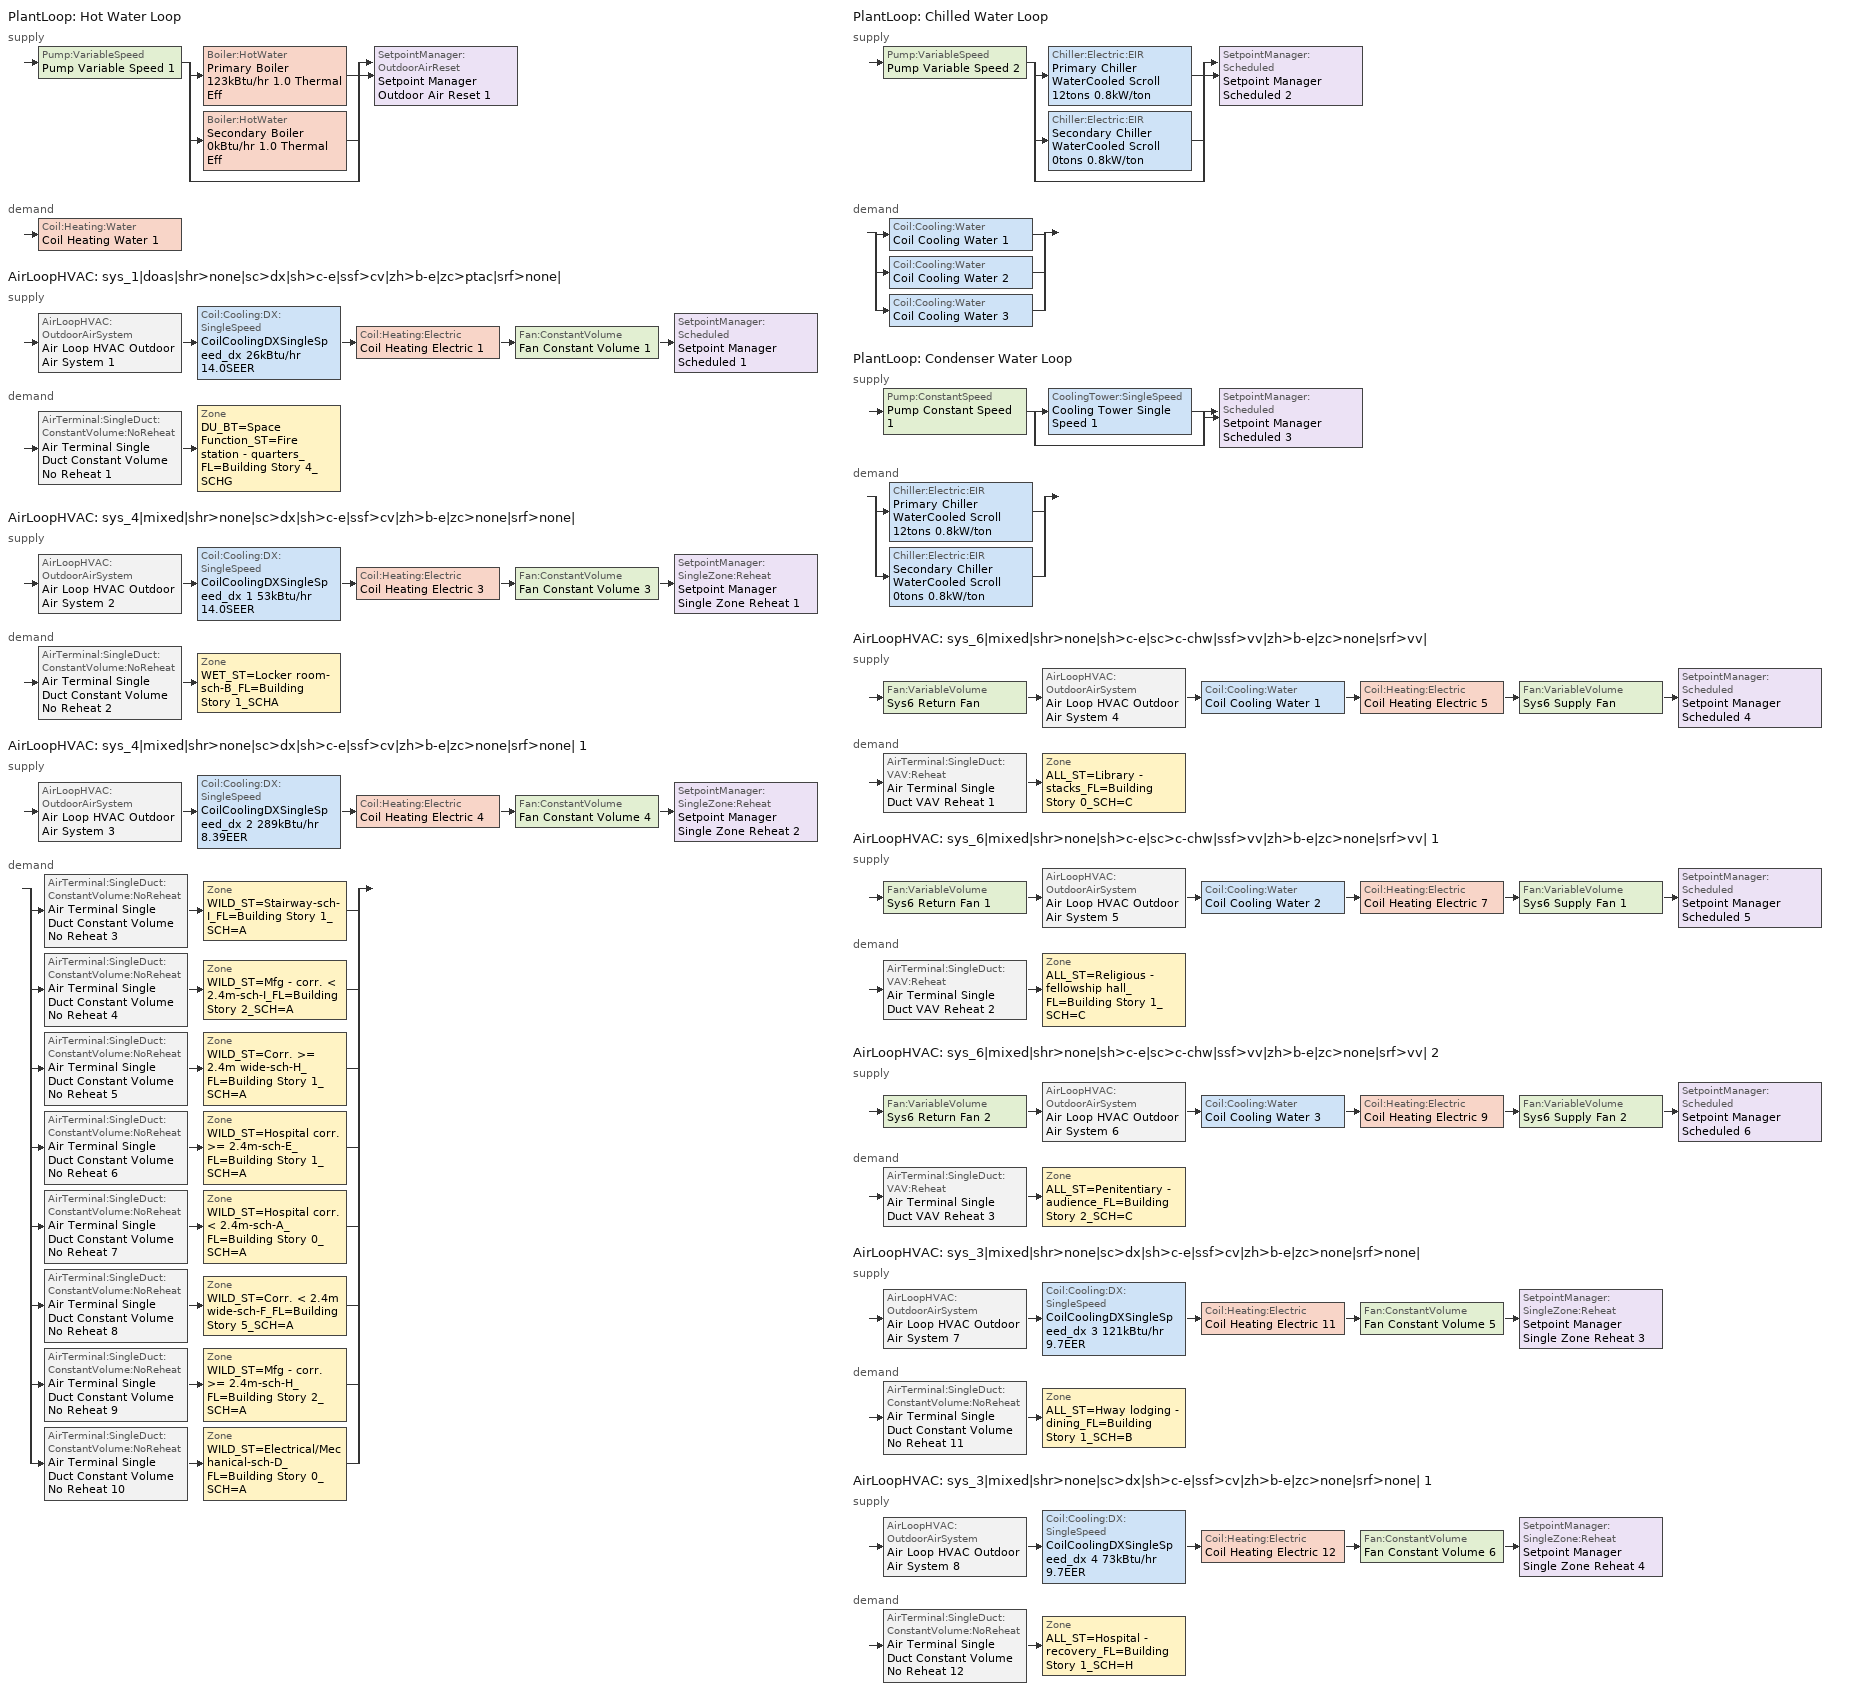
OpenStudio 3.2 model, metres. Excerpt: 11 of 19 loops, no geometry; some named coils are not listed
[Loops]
PlantLoop 'Hot Water Loop'
 supply: Pump:VariableSpeed 'Pump Variable Speed 1' > split
  | Boiler:HotWater 'Primary Boiler 123kBtu/hr 1.0 Thermal Eff'
  | Boiler:HotWater 'Secondary Boiler 0kBtu/hr 1.0 Thermal Eff'
  | bypass
  join > SetpointManager:OutdoorAirReset 'Setpoint Manager Outdoor Air Reset 1'
 demand: Coil:Heating:Water 'Coil Heating Water 1'
AirLoopHVAC 'sys_1|doas|shr>none|sc>dx|sh>c-e|ssf>cv|zh>b-e|zc>ptac|srf>none|'
 supply: AirLoopHVAC:OutdoorAirSystem 'Air Loop HVAC Outdoor Air System 1' > Coil:Cooling:DX:SingleSpeed 'CoilCoolingDXSingleSpeed_dx 26kBtu/hr 14.0SEER' > Coil:Heating:Electric 'Coil Heating Electric 1' > Fan:ConstantVolume 'Fan Constant Volume 1' > SetpointManager:Scheduled 'Setpoint Manager Scheduled 1'
 demand: AirTerminal:SingleDuct:ConstantVolume:NoReheat 'Air Terminal Single Duct Constant Volume No Reheat 1' > Zone 'DU_BT=Space Function_ST=Fire station - quarters_FL=Building Story 4_SCHG'
AirLoopHVAC 'sys_4|mixed|shr>none|sc>dx|sh>c-e|ssf>cv|zh>b-e|zc>none|srf>none|'
 supply: AirLoopHVAC:OutdoorAirSystem 'Air Loop HVAC Outdoor Air System 2' > Coil:Cooling:DX:SingleSpeed 'CoilCoolingDXSingleSpeed_dx 1 53kBtu/hr 14.0SEER' > Coil:Heating:Electric 'Coil Heating Electric 3' > Fan:ConstantVolume 'Fan Constant Volume 3' > SetpointManager:SingleZone:Reheat 'Setpoint Manager Single Zone Reheat 1'
 demand: AirTerminal:SingleDuct:ConstantVolume:NoReheat 'Air Terminal Single Duct Constant Volume No Reheat 2' > Zone 'WET_ST=Locker room-sch-B_FL=Building Story 1_SCHA'
AirLoopHVAC 'sys_4|mixed|shr>none|sc>dx|sh>c-e|ssf>cv|zh>b-e|zc>none|srf>none| 1'
 supply: AirLoopHVAC:OutdoorAirSystem 'Air Loop HVAC Outdoor Air System 3' > Coil:Cooling:DX:SingleSpeed 'CoilCoolingDXSingleSpeed_dx 2 289kBtu/hr 8.39EER' > Coil:Heating:Electric 'Coil Heating Electric 4' > Fan:ConstantVolume 'Fan Constant Volume 4' > SetpointManager:SingleZone:Reheat 'Setpoint Manager Single Zone Reheat 2'
 demand: split
  | AirTerminal:SingleDuct:ConstantVolume:NoReheat 'Air Terminal Single Duct Constant Volume No Reheat 3' > Zone 'WILD_ST=Stairway-sch-I_FL=Building Story 1_SCH=A'
  | AirTerminal:SingleDuct:ConstantVolume:NoReheat 'Air Terminal Single Duct Constant Volume No Reheat 4' > Zone 'WILD_ST=Mfg - corr. < 2.4m-sch-I_FL=Building Story 2_SCH=A'
  | AirTerminal:SingleDuct:ConstantVolume:NoReheat 'Air Terminal Single Duct Constant Volume No Reheat 5' > Zone 'WILD_ST=Corr. >= 2.4m wide-sch-H_FL=Building Story 1_SCH=A'
  | AirTerminal:SingleDuct:ConstantVolume:NoReheat 'Air Terminal Single Duct Constant Volume No Reheat 6' > Zone 'WILD_ST=Hospital corr. >= 2.4m-sch-E_FL=Building Story 1_SCH=A'
  | AirTerminal:SingleDuct:ConstantVolume:NoReheat 'Air Terminal Single Duct Constant Volume No Reheat 7' > Zone 'WILD_ST=Hospital corr. < 2.4m-sch-A_FL=Building Story 0_SCH=A'
  | AirTerminal:SingleDuct:ConstantVolume:NoReheat 'Air Terminal Single Duct Constant Volume No Reheat 8' > Zone 'WILD_ST=Corr. < 2.4m wide-sch-F_FL=Building Story 5_SCH=A'
  | AirTerminal:SingleDuct:ConstantVolume:NoReheat 'Air Terminal Single Duct Constant Volume No Reheat 9' > Zone 'WILD_ST=Mfg - corr. >= 2.4m-sch-H_FL=Building Story 2_SCH=A'
  | AirTerminal:SingleDuct:ConstantVolume:NoReheat 'Air Terminal Single Duct Constant Volume No Reheat 10' > Zone 'WILD_ST=Electrical/Mechanical-sch-D_FL=Building Story 0_SCH=A'
PlantLoop 'Chilled Water Loop'
 supply: Pump:VariableSpeed 'Pump Variable Speed 2' > split
  | Chiller:Electric:EIR 'Primary Chiller WaterCooled Scroll 12tons 0.8kW/ton'
  | Chiller:Electric:EIR 'Secondary Chiller WaterCooled Scroll 0tons 0.8kW/ton'
  | bypass
  join > SetpointManager:Scheduled 'Setpoint Manager Scheduled 2'
 demand: split
  | Coil:Cooling:Water 'Coil Cooling Water 1'
  | Coil:Cooling:Water 'Coil Cooling Water 2'
  | Coil:Cooling:Water 'Coil Cooling Water 3'
PlantLoop 'Condenser Water Loop'
 supply: Pump:ConstantSpeed 'Pump Constant Speed 1' > split
  | CoolingTower:SingleSpeed 'Cooling Tower Single Speed 1'
  | bypass
  join > SetpointManager:Scheduled 'Setpoint Manager Scheduled 3'
 demand: split
  | Chiller:Electric:EIR 'Primary Chiller WaterCooled Scroll 12tons 0.8kW/ton'
  | Chiller:Electric:EIR 'Secondary Chiller WaterCooled Scroll 0tons 0.8kW/ton'
AirLoopHVAC 'sys_6|mixed|shr>none|sh>c-e|sc>c-chw|ssf>vv|zh>b-e|zc>none|srf>vv|'
 supply: Fan:VariableVolume 'Sys6 Return Fan' > AirLoopHVAC:OutdoorAirSystem 'Air Loop HVAC Outdoor Air System 4' > Coil:Cooling:Water 'Coil Cooling Water 1' > Coil:Heating:Electric 'Coil Heating Electric 5' > Fan:VariableVolume 'Sys6 Supply Fan' > SetpointManager:Scheduled 'Setpoint Manager Scheduled 4'
 demand: AirTerminal:SingleDuct:VAV:Reheat 'Air Terminal Single Duct VAV Reheat 1' > Zone 'ALL_ST=Library - stacks_FL=Building Story 0_SCH=C'
AirLoopHVAC 'sys_6|mixed|shr>none|sh>c-e|sc>c-chw|ssf>vv|zh>b-e|zc>none|srf>vv| 1'
 supply: Fan:VariableVolume 'Sys6 Return Fan 1' > AirLoopHVAC:OutdoorAirSystem 'Air Loop HVAC Outdoor Air System 5' > Coil:Cooling:Water 'Coil Cooling Water 2' > Coil:Heating:Electric 'Coil Heating Electric 7' > Fan:VariableVolume 'Sys6 Supply Fan 1' > SetpointManager:Scheduled 'Setpoint Manager Scheduled 5'
 demand: AirTerminal:SingleDuct:VAV:Reheat 'Air Terminal Single Duct VAV Reheat 2' > Zone 'ALL_ST=Religious - fellowship hall_FL=Building Story 1_SCH=C'
AirLoopHVAC 'sys_6|mixed|shr>none|sh>c-e|sc>c-chw|ssf>vv|zh>b-e|zc>none|srf>vv| 2'
 supply: Fan:VariableVolume 'Sys6 Return Fan 2' > AirLoopHVAC:OutdoorAirSystem 'Air Loop HVAC Outdoor Air System 6' > Coil:Cooling:Water 'Coil Cooling Water 3' > Coil:Heating:Electric 'Coil Heating Electric 9' > Fan:VariableVolume 'Sys6 Supply Fan 2' > SetpointManager:Scheduled 'Setpoint Manager Scheduled 6'
 demand: AirTerminal:SingleDuct:VAV:Reheat 'Air Terminal Single Duct VAV Reheat 3' > Zone 'ALL_ST=Penitentiary - audience_FL=Building Story 2_SCH=C'
AirLoopHVAC 'sys_3|mixed|shr>none|sc>dx|sh>c-e|ssf>cv|zh>b-e|zc>none|srf>none|'
 supply: AirLoopHVAC:OutdoorAirSystem 'Air Loop HVAC Outdoor Air System 7' > Coil:Cooling:DX:SingleSpeed 'CoilCoolingDXSingleSpeed_dx 3 121kBtu/hr 9.7EER' > Coil:Heating:Electric 'Coil Heating Electric 11' > Fan:ConstantVolume 'Fan Constant Volume 5' > SetpointManager:SingleZone:Reheat 'Setpoint Manager Single Zone Reheat 3'
 demand: AirTerminal:SingleDuct:ConstantVolume:NoReheat 'Air Terminal Single Duct Constant Volume No Reheat 11' > Zone 'ALL_ST=Hway lodging - dining_FL=Building Story 1_SCH=B'
AirLoopHVAC 'sys_3|mixed|shr>none|sc>dx|sh>c-e|ssf>cv|zh>b-e|zc>none|srf>none| 1'
 supply: AirLoopHVAC:OutdoorAirSystem 'Air Loop HVAC Outdoor Air System 8' > Coil:Cooling:DX:SingleSpeed 'CoilCoolingDXSingleSpeed_dx 4 73kBtu/hr 9.7EER' > Coil:Heating:Electric 'Coil Heating Electric 12' > Fan:ConstantVolume 'Fan Constant Volume 6' > SetpointManager:SingleZone:Reheat 'Setpoint Manager Single Zone Reheat 4'
 demand: AirTerminal:SingleDuct:ConstantVolume:NoReheat 'Air Terminal Single Duct Constant Volume No Reheat 12' > Zone 'ALL_ST=Hospital - recovery_FL=Building Story 1_SCH=H'
[Sizing:Zone] Zone Cooling Design Supply Air Temperature Input Method=TemperatureDifference; Zone Cooling Design Supply Air Temperature {C}=14; Zone Cooling Design Supply Air Temperature Difference {deltaC}=11; Zone Heating Design Supply Air Temperature Input Method=TemperatureDifference; Zone Heating Design Supply Air Temperature {C}=40; Zone Heating Design Supply Air Temperature Difference {deltaC}=21; Zone Cooling Design Supply Air Humidity Ratio {kg-H2O/kg-air}=0.0085; Zone Heating Design Supply Air Humidity Ratio {kg-H2O/kg-air}=0.008; Zone Heating Sizing Factor=1.3; Zone Cooling Sizing Factor=1.1; Cooling Design Air Flow Method=DesignDay; Heating Design Air Flow Method=DesignDay; Account for Dedicated Outdoor Air System=No; Dedicated Outdoor Air System Control Strategy=NeutralSupplyAir; Dedicated Outdoor Air Low Setpoint Temperature for Design {C}=autosize; Dedicated Outdoor Air High Setpoint Temperature for Design {C}=autosize
DU_BT=Space Function_ST=Fire station - quarters_FL=Building Story 4_SCHG; WET_ST=Locker room-sch-B_FL=Building Story 1_SCHA; ALL_ST=Library - stacks_FL=Building Story 0_SCH=C; ALL_ST=Hway lodging - dining_FL=Building Story 1_SCH=B; ALL_ST=Hospital - recovery_FL=Building Story 1_SCH=H; ALL_ST=Religious - fellowship hall_FL=Building Story 1_SCH=C; ALL_ST=Penitentiary - audience_FL=Building Story 2_SCH=C; WILD_ST=Stairway-sch-I_FL=Building Story 1_SCH=A; WILD_ST=Mfg - corr. < 2.4m-sch-I_FL=Building Story 2_SCH=A; WILD_ST=Corr. >= 2.4m wide-sch-H_FL=Building Story 1_SCH=A; WILD_ST=Hospital corr. >= 2.4m-sch-E_FL=Building Story 1_SCH=A; WILD_ST=Hospital corr. < 2.4m-sch-A_FL=Building Story 0_SCH=A; WILD_ST=Corr. < 2.4m wide-sch-F_FL=Building Story 5_SCH=A; WILD_ST=Mfg - corr. >= 2.4m-sch-H_FL=Building Story 2_SCH=A; WILD_ST=Electrical/Mechanical-sch-D_FL=Building Story 0_SCH=A
[Zone equipment]
DU_BT=Space Function_ST=Fire station - quarters_FL=Building Story 4_SCHG: DU_BT=Space Function_ST=Fire station - quarters_FL=Building Story 4_SCHG PTAC, Zone HVAC Baseboard Convective Electric 1, Air Terminal Single Duct Constant Volume No Reheat 1
WET_ST=Locker room-sch-B_FL=Building Story 1_SCHA: Zone HVAC Baseboard Convective Electric 2, Air Terminal Single Duct Constant Volume No Reheat 2
ALL_ST=Library - stacks_FL=Building Story 0_SCH=C: Zone HVAC Baseboard Convective Electric 11, Air Terminal Single Duct VAV Reheat 1
ALL_ST=Hway lodging - dining_FL=Building Story 1_SCH=B: Zone HVAC Baseboard Convective Electric 14, Air Terminal Single Duct Constant Volume No Reheat 11
ALL_ST=Hospital - recovery_FL=Building Story 1_SCH=H: Zone HVAC Baseboard Convective Electric 15, Air Terminal Single Duct Constant Volume No Reheat 12
ALL_ST=Religious - fellowship hall_FL=Building Story 1_SCH=C: Zone HVAC Baseboard Convective Electric 12, Air Terminal Single Duct VAV Reheat 2
ALL_ST=Penitentiary - audience_FL=Building Story 2_SCH=C: Zone HVAC Baseboard Convective Electric 13, Air Terminal Single Duct VAV Reheat 3
WILD_ST=Stairway-sch-I_FL=Building Story 1_SCH=A: Zone HVAC Baseboard Convective Electric 3, Air Terminal Single Duct Constant Volume No Reheat 3
WILD_ST=Mfg - corr. < 2.4m-sch-I_FL=Building Story 2_SCH=A: Zone HVAC Baseboard Convective Electric 4, Air Terminal Single Duct Constant Volume No Reheat 4
WILD_ST=Corr. >= 2.4m wide-sch-H_FL=Building Story 1_SCH=A: Zone HVAC Baseboard Convective Electric 5, Air Terminal Single Duct Constant Volume No Reheat 5
WILD_ST=Hospital corr. >= 2.4m-sch-E_FL=Building Story 1_SCH=A: Zone HVAC Baseboard Convective Electric 6, Air Terminal Single Duct Constant Volume No Reheat 6
WILD_ST=Hospital corr. < 2.4m-sch-A_FL=Building Story 0_SCH=A: Zone HVAC Baseboard Convective Electric 7, Air Terminal Single Duct Constant Volume No Reheat 7
WILD_ST=Corr. < 2.4m wide-sch-F_FL=Building Story 5_SCH=A: Zone HVAC Baseboard Convective Electric 8, Air Terminal Single Duct Constant Volume No Reheat 8
WILD_ST=Mfg - corr. >= 2.4m-sch-H_FL=Building Story 2_SCH=A: Zone HVAC Baseboard Convective Electric 9, Air Terminal Single Duct Constant Volume No Reheat 9
WILD_ST=Electrical/Mechanical-sch-D_FL=Building Story 0_SCH=A: Zone HVAC Baseboard Convective Electric 10, Air Terminal Single Duct Constant Volume No Reheat 10
[PlantLoop] Glycol Concentration=0; Plant Loop Volume {m3}=Autocalculate; Load Distribution Scheme=Optimal
Name | Fluid Type
Hot Water Loop | Water
Chilled Water Loop; Condenser Water Loop
[Sizing:Plant] Sizing Option=NonCoincident; Zone Timesteps in Averaging Window=1; Coincident Sizing Factor Mode=None
Name | Loop Type | Design Loop Exit Temperature {C} | Loop Design Temperature Difference {deltaC}
Hot Water Loop | Heating | 82 | 16
Chilled Water Loop | Cooling | 7 | 6
Condenser Water Loop | Condenser | 29 | 6
[Pump:VariableSpeed] Motor Efficiency=0.855; Pump Control Type=Intermittent; Skin Loss Radiative Fraction=0.5; Design Power Sizing Method=PowerPerFlowPerPressure; Design Electric Power per Unit Flow Rate {W/(m3/s)}=348701.1; Design Shaft Power per Unit Flow Rate per Unit Head {W-s/m3-Pa}=1.28205; Design Minimum Flow Rate Fraction=0
Pump Variable Speed 1; Pump Variable Speed 2
[Boiler:HotWater] Fuel Type=Electricity; Nominal Thermal Efficiency=1; Normalized Boiler Efficiency Curve=BOILER-EFFFPLR-NECB2011; Water Outlet Upper Temperature Limit {C}=99; Boiler Flow Mode=ConstantFlow; Parasitic Electric Load {W}=0; Sizing Factor=1
Name | Nominal Capacity {W}
Primary Boiler 123kBtu/hr 1.0 Thermal Eff | 35942.9
Secondary Boiler 0kBtu/hr 1.0 Thermal Eff | 0.001
[SetpointManager:OutdoorAirReset]
Setpoint Manager Outdoor Air Reset 1: Control Variable=Temperature; Setpoint at Outdoor Low Temperature {C}=82; Outdoor Low Temperature {C}=-16; Setpoint at Outdoor High Temperature {C}=60; Outdoor High Temperature {C}=0
[AirLoopHVAC] Design Supply Air Flow Rate {m3/s}=autosize; Design Return Air Flow Fraction of Supply Air Flow=1
Name | Availability Schedule
sys_1|doas|shr>none|sc>dx|sh>c-e|ssf>cv|zh>b-e|zc>ptac|srf>none| | sys_1|doas|shr>none|sc>dx|sh>c-e|ssf>cv|zh>b-e|zc>ptac|srf>none| Occ Sch
sys_4|mixed|shr>none|sc>dx|sh>c-e|ssf>cv|zh>b-e|zc>none|srf>none| | sys_4|mixed|shr>none|sc>dx|sh>c-e|ssf>cv|zh>b-e|zc>none|srf>none| Occ Sch
sys_4|mixed|shr>none|sc>dx|sh>c-e|ssf>cv|zh>b-e|zc>none|srf>none| 1 | sys_4|mixed|shr>none|sc>dx|sh>c-e|ssf>cv|zh>b-e|zc>none|srf>none| 1 Occ Sch
sys_6|mixed|shr>none|sh>c-e|sc>c-chw|ssf>vv|zh>b-e|zc>none|srf>vv| | sys_6|mixed|shr>none|sh>c-e|sc>c-chw|ssf>vv|zh>b-e|zc>none|srf>vv| Occ Sch
sys_6|mixed|shr>none|sh>c-e|sc>c-chw|ssf>vv|zh>b-e|zc>none|srf>vv| 1 | sys_6|mixed|shr>none|sh>c-e|sc>c-chw|ssf>vv|zh>b-e|zc>none|srf>vv| 1 Occ Sch
sys_6|mixed|shr>none|sh>c-e|sc>c-chw|ssf>vv|zh>b-e|zc>none|srf>vv| 2 | sys_6|mixed|shr>none|sh>c-e|sc>c-chw|ssf>vv|zh>b-e|zc>none|srf>vv| 2 Occ Sch
sys_3|mixed|shr>none|sc>dx|sh>c-e|ssf>cv|zh>b-e|zc>none|srf>none| | sys_3|mixed|shr>none|sc>dx|sh>c-e|ssf>cv|zh>b-e|zc>none|srf>none| Occ Sch
sys_3|mixed|shr>none|sc>dx|sh>c-e|ssf>cv|zh>b-e|zc>none|srf>none| 1 | sys_3|mixed|shr>none|sc>dx|sh>c-e|ssf>cv|zh>b-e|zc>none|srf>none| 1 Occ Sch
[Sizing:System] Design Outdoor Air Flow Rate {m3/s}=Autosize; Preheat Design Temperature {C}=7; Preheat Design Humidity Ratio {kg-H2O/kg-Air}=0.008; Precool Design Humidity Ratio {kg-H2O/kg-Air}=0.008; Central Cooling Design Supply Air Temperature {C}=13; Sizing Option=NonCoincident; Central Cooling Design Supply Air Humidity Ratio {kg-H2O/kg-Air}=0.0085; Central Heating Design Supply Air Humidity Ratio {kg-H2O/kg-Air}=0.008; Cooling Design Air Flow Method=DesignDay; Cooling Design Air Flow Rate {m3/s}=0; Heating Design Air Flow Method=DesignDay; Heating Design Air Flow Rate {m3/s}=0; System Outdoor Air Method=ZoneSum; Zone Maximum Outdoor Air Fraction=1; Cooling Supply Air Flow Rate Per Floor Area {m3/s-m2}=0.00996765; Cooling Fraction of Autosized Cooling Supply Air Flow Rate=1; Cooling Supply Air Flow Rate Per Unit Cooling Capacity {m3/s-W}=3.94755e-05; Heating Supply Air Flow Rate Per Floor Area {m3/s-m2}=0.00996765; Heating Fraction of Autosized Heating Supply Air Flow Rate=1; Heating Fraction of Autosized Cooling Supply Air Flow Rate=1; Heating Supply Air Flow Rate Per Unit Heating Capacity {m3/s-W}=3.15882e-05; Cooling Design Capacity Method=CoolingDesignCapacity; Cooling Design Capacity {W}=autosize; Cooling Design Capacity Per Floor Area {W/m2}=234.7; Fraction of Autosized Cooling Design Capacity=1; Heating Design Capacity Method=HeatingDesignCapacity; Heating Design Capacity {W}=autosize; Heating Design Capacity Per Floor Area {W/m2}=157; Fraction of Autosized Heating Design Capacity=1; Central Cooling Capacity Control Method=OnOff
Name | Type of Load to Size On | Central Heating Maximum System Air Flow Ratio | Precool Design Temperature {C} | Central Heating Design Supply Air Temperature {C} | 100% Outdoor Air in Cooling | 100% Outdoor Air in Heating
sys_1|doas|shr>none|sc>dx|sh>c-e|ssf>cv|zh>b-e|zc>ptac|srf>none| | VentilationRequirement | 1 | 13 | 43 | Yes | Yes
sys_4|mixed|shr>none|sc>dx|sh>c-e|ssf>cv|zh>b-e|zc>none|srf>none|; sys_4|mixed|shr>none|sc>dx|sh>c-e|ssf>cv|zh>b-e|zc>none|srf>none| 1; sys_3|mixed|shr>none|sc>dx|sh>c-e|ssf>cv|zh>b-e|zc>none|srf>none|; sys_3|mixed|shr>none|sc>dx|sh>c-e|ssf>cv|zh>b-e|zc>none|srf>none| 1 | Sensible | 1 | 13 | 43 | No | No
sys_6|mixed|shr>none|sh>c-e|sc>c-chw|ssf>vv|zh>b-e|zc>none|srf>vv|; sys_6|mixed|shr>none|sh>c-e|sc>c-chw|ssf>vv|zh>b-e|zc>none|srf>vv| 1; sys_6|mixed|shr>none|sh>c-e|sc>c-chw|ssf>vv|zh>b-e|zc>none|srf>vv| 2 | Sensible | 0.3 | 12.8 | 13.1 | No | No
[Fan:ConstantVolume] Availability Schedule=Always On Discrete; Fan Total Efficiency=0.39975; Pressure Rise {Pa}=640; Maximum Flow Rate {m3/s}=AutoSize; Motor Efficiency=0.615
Fan Constant Volume 1; Fan Constant Volume 2; Fan Constant Volume 3; Fan Constant Volume 4; Fan Constant Volume 5; Fan Constant Volume 6; Fan Constant Volume 12
[Coil:Heating:Electric]
Name | Availability Schedule
Coil Heating Electric 1; Coil Heating Electric 3; Coil Heating Electric 4; Coil Heating Electric 5; Coil Heating Electric 6; Coil Heating Electric 7; Coil Heating Electric 8; Coil Heating Electric 9; Coil Heating Electric 10; Coil Heating Electric 11; Coil Heating Electric 12 | Always On Discrete
Coil Heating Electric 2 | ON_OFF_ALWAYS_OFF
[Coil:Cooling:DX:SingleSpeed] Availability Schedule=Always On Discrete; Rated Total Cooling Capacity {W}=autosize; Rated Sensible Heat Ratio=autosize; Rated Air Flow Rate {m3/s}=autosize; Rated Evaporator Fan Power Per Volume Flow Rate {W/(m3/s)}=773.3; Total Cooling Capacity Function of Temperature Curve=DXCOOL-NECB2011-REF-CAPFT; Total Cooling Capacity Function of Flow Fraction Curve=DXCOOL-NECB2011-REF-CAPFFLOW; Energy Input Ratio Function of Temperature Curve=DXCOOL-NECB2011-REF-COOLEIRFT; Energy Input Ratio Function of Flow Fraction Curve=DXCOOL-NECB2011-REF-COOLEIRFFLOW; Part Load Fraction Correlation Curve=DXCOOL-NECB2011-REF-COOLPLFFPLR; Minimum Outdoor Dry-Bulb Temperature for Compressor Operation {C}=-25; Condenser Type=AirCooled; Evaporative Condenser Effectiveness=0; Evaporative Condenser Air Flow Rate {m3/s}=Autosize; Evaporative Condenser Pump Rated Power Consumption {W}=Autosize; Crankcase Heater Capacity {W}=0; Maximum Outdoor Dry-Bulb Temperature for Crankcase Heater Operation {C}=0; Basin Heater Capacity {W/K}=0; Basin Heater Setpoint Temperature {C}=10
Name | Rated COP {W/W}
CoilCoolingDXSingleSpeed_dx 26kBtu/hr 14.0SEER; CoilCoolingDXSingleSpeed_dx 1 53kBtu/hr 14.0SEER | 4.11713
Coil Cooling DX Single Speed 1 55kBtu/hr 9.3EER | 3.23448
CoilCoolingDXSingleSpeed_dx 2 289kBtu/hr 8.39EER | 2.92983
CoilCoolingDXSingleSpeed_dx 3 121kBtu/hr 9.7EER; CoilCoolingDXSingleSpeed_dx 4 73kBtu/hr 9.7EER | 3.36599
[Controller:OutdoorAir] Minimum Outdoor Air Flow Rate {m3/s}=autosize; Maximum Outdoor Air Flow Rate {m3/s}=Autosize; Economizer Control Action Type=ModulateFlow; Lockout Type=NoLockout; Minimum Limit Type=FixedMinimum; High Humidity Control=No; Heat Recovery Bypass Control Type=BypassWhenWithinEconomizerLimits
Name | Economizer Control Type | Economizer Maximum Limit Dry-Bulb Temperature {C} | Economizer Maximum Limit Enthalpy {J/kg} | Economizer Minimum Limit Dry-Bulb Temperature {C} | Minimum Outdoor Air Schedule | Controller Mechanical Ventilation
Controller Outdoor Air 1 | NoEconomizer | 28 | 64000 | -100 | sys_1|doas|shr>none|sc>dx|sh>c-e|ssf>cv|zh>b-e|zc>ptac|srf>none| Occ Sch | Controller Mechanical Ventilation 1
Controller Outdoor Air 2 | NoEconomizer | 28 | 64000 | -100 | sys_4|mixed|shr>none|sc>dx|sh>c-e|ssf>cv|zh>b-e|zc>none|srf>none| Occ Sch | Controller Mechanical Ventilation 2
Controller Outdoor Air 3 | DifferentialEnthalpy |  |  |  | sys_4|mixed|shr>none|sc>dx|sh>c-e|ssf>cv|zh>b-e|zc>none|srf>none| 1 Occ Sch | Controller Mechanical Ventilation 3
Controller Outdoor Air 4 | NoEconomizer | 28 | 64000 | -100 | sys_6|mixed|shr>none|sh>c-e|sc>c-chw|ssf>vv|zh>b-e|zc>none|srf>vv| Occ Sch | Controller Mechanical Ventilation 4
Controller Outdoor Air 5 | NoEconomizer | 28 | 64000 | -100 | sys_6|mixed|shr>none|sh>c-e|sc>c-chw|ssf>vv|zh>b-e|zc>none|srf>vv| 1 Occ Sch | Controller Mechanical Ventilation 5
Controller Outdoor Air 6 | DifferentialEnthalpy |  |  |  | sys_6|mixed|shr>none|sh>c-e|sc>c-chw|ssf>vv|zh>b-e|zc>none|srf>vv| 2 Occ Sch | Controller Mechanical Ventilation 6
Controller Outdoor Air 7 | DifferentialEnthalpy |  |  |  | sys_3|mixed|shr>none|sc>dx|sh>c-e|ssf>cv|zh>b-e|zc>none|srf>none| Occ Sch | Controller Mechanical Ventilation 7
Controller Outdoor Air 8 | DifferentialEnthalpy |  |  |  | sys_3|mixed|shr>none|sc>dx|sh>c-e|ssf>cv|zh>b-e|zc>none|srf>none| 1 Occ Sch | Controller Mechanical Ventilation 8
[Controller:MechanicalVentilation] Availability Schedule=Always On Discrete; System Outdoor Air Method=ZoneSum
Controller Mechanical Ventilation 1; Controller Mechanical Ventilation 2; Controller Mechanical Ventilation 3; Controller Mechanical Ventilation 4; Controller Mechanical Ventilation 5; Controller Mechanical Ventilation 6; Controller Mechanical Ventilation 7; Controller Mechanical Ventilation 8
[AirLoopHVAC:OutdoorAirSystem]
Name | Controller
Air Loop HVAC Outdoor Air System 1 | Controller Outdoor Air 1
Air Loop HVAC Outdoor Air System 2 | Controller Outdoor Air 2
Air Loop HVAC Outdoor Air System 3 | Controller Outdoor Air 3
Air Loop HVAC Outdoor Air System 4 | Controller Outdoor Air 4
Air Loop HVAC Outdoor Air System 5 | Controller Outdoor Air 5
Air Loop HVAC Outdoor Air System 6 | Controller Outdoor Air 6
Air Loop HVAC Outdoor Air System 7 | Controller Outdoor Air 7
Air Loop HVAC Outdoor Air System 8 | Controller Outdoor Air 8
[SetpointManager:Scheduled] Control Variable=Temperature
Name | Schedule
Setpoint Manager Scheduled 1 | Makeup-Air Unit Supply Air Temp
Setpoint Manager Scheduled 2 | CHW Temp
Setpoint Manager Scheduled 3 | CW Temp
Setpoint Manager Scheduled 4 | Supply Air Temp
Setpoint Manager Scheduled 5 | Supply Air Temp 1
Setpoint Manager Scheduled 6 | Supply Air Temp 2
[ZoneHVAC:PackagedTerminalAirConditioner]
DU_BT=Space Function_ST=Fire station - quarters_FL=Building Story 4_SCHG PTAC: Availability Schedule=Always On Discrete; Supply Air Flow Rate During Cooling Operation {m3/s}=Autosize; Supply Air Flow Rate During Heating Operation {m3/s}=Autosize; Supply Air Flow Rate When No Cooling or Heating is Needed {m3/s}=Autosize; Outdoor Air Flow Rate During Cooling Operation {m3/s}=1e-05; Outdoor Air Flow Rate During Heating Operation {m3/s}=1e-05; Outdoor Air Flow Rate When No Cooling or Heating is Needed {m3/s}=1e-05; Supply Air Fan=Fan Constant Volume 2; Heating Coil=Coil Heating Electric 2; Cooling Coil=Coil Cooling DX Single Speed 1 55kBtu/hr 9.3EER; Fan Placement=DrawThrough
[ZoneHVAC:Baseboard:Convective:Electric] Availability Schedule=Always On Discrete; Nominal Capacity {W}=autosize; Efficiency=1
Zone HVAC Baseboard Convective Electric 1; Zone HVAC Baseboard Convective Electric 2; Zone HVAC Baseboard Convective Electric 3; Zone HVAC Baseboard Convective Electric 4; Zone HVAC Baseboard Convective Electric 5; Zone HVAC Baseboard Convective Electric 6; Zone HVAC Baseboard Convective Electric 7; Zone HVAC Baseboard Convective Electric 8; Zone HVAC Baseboard Convective Electric 9; Zone HVAC Baseboard Convective Electric 10; Zone HVAC Baseboard Convective Electric 11; Zone HVAC Baseboard Convective Electric 12; Zone HVAC Baseboard Convective Electric 13; Zone HVAC Baseboard Convective Electric 14; Zone HVAC Baseboard Convective Electric 15
[AirTerminal:SingleDuct:ConstantVolume:NoReheat] Availability Schedule=Always On Discrete; Maximum Air Flow Rate {m3/s}=AutoSize
Air Terminal Single Duct Constant Volume No Reheat 1; Air Terminal Single Duct Constant Volume No Reheat 2; Air Terminal Single Duct Constant Volume No Reheat 3; Air Terminal Single Duct Constant Volume No Reheat 4; Air Terminal Single Duct Constant Volume No Reheat 5; Air Terminal Single Duct Constant Volume No Reheat 6; Air Terminal Single Duct Constant Volume No Reheat 7; Air Terminal Single Duct Constant Volume No Reheat 8; Air Terminal Single Duct Constant Volume No Reheat 9; Air Terminal Single Duct Constant Volume No Reheat 10; Air Terminal Single Duct Constant Volume No Reheat 11; Air Terminal Single Duct Constant Volume No Reheat 12
[SetpointManager:SingleZone:Reheat] Minimum Supply Air Temperature {C}=13; Maximum Supply Air Temperature {C}=43
Name | Control Zone
Setpoint Manager Single Zone Reheat 1 | WET_ST=Locker room-sch-B_FL=Building Story 1_SCHA
Setpoint Manager Single Zone Reheat 2 | WILD_ST=Stairway-sch-I_FL=Building Story 1_SCH=A
Setpoint Manager Single Zone Reheat 3 | ALL_ST=Hway lodging - dining_FL=Building Story 1_SCH=B
Setpoint Manager Single Zone Reheat 4 | ALL_ST=Hospital - recovery_FL=Building Story 1_SCH=H
[Chiller:Electric:EIR] Reference COP {W/W}=4.5032; Reference Chilled Water Flow Rate {m3/s}=Autosize; Cooling Capacity Function of Temperature Curve=WaterCooled_Scroll_CAPFT_NECB2011; Electric Input to Cooling Output Ratio Function of Temperature Curve=WaterCooled_Scroll_EIRFT_NECB2011; Electric Input to Cooling Output Ratio Function of Part Load Ratio Curve=WaterCooled_Scroll_EIRFPLR_NECB2011; Minimum Part Load Ratio=0.25; Minimum Unloading Ratio=0.25; Condenser Type=WaterCooled; Chiller Flow Mode=LeavingSetpointModulated; Design Heat Recovery Water Flow Rate {m3/s}=Autosize; Sizing Factor=1; Basin Heater Capacity {W/K}=0; Basin Heater Setpoint Temperature {C}=10; Condenser Heat Recovery Relative Capacity Fraction=1
Name | Reference Capacity {W}
Primary Chiller WaterCooled Scroll 12tons 0.8kW/ton | 41750.9
Secondary Chiller WaterCooled Scroll 0tons 0.8kW/ton | 0.001
[Pump:ConstantSpeed]
Pump Constant Speed 1: Rated Flow Rate {m3/s}=autosize; Rated Pump Head {Pa}=179352; Rated Power Consumption {W}=autosize; Motor Efficiency=0.865; Fraction of Motor Inefficiencies to Fluid Stream=0; Pump Control Type=Intermittent; Design Power Sizing Method=PowerPerFlowPerPressure; Design Electric Power per Unit Flow Rate {W/(m3/s)}=348701.1; Design Shaft Power per Unit Flow Rate per Unit Head {W-s/m3-Pa}=1.28205
[CoolingTower:SingleSpeed]
Cooling Tower Single Speed 1: Design Water Flow Rate {m3/s}=autosize; Design Air Flow Rate {m3/s}=autosize; Fan Power at Design Air Flow Rate {W}=autosize; U-Factor Times Area Value at Design Air Flow Rate {W/K}=autosize; Air Flow Rate in Free Convection Regime {m3/s}=autosize; U-Factor Times Area Value at Free Convection Air Flow Rate {W/K}=autosize; Performance Input Method=UFactorTimesAreaAndDesignWaterFlowRate; Free Convection Capacity {W}=0; Basin Heater Capacity {W/K}=0; Evaporation Loss Mode=LossFactor; Evaporation Loss Factor {percent/K}=0.2; Drift Loss Percent {percent}=0.008; Blowdown Calculation Mode=ConcentrationRatio; Blowdown Concentration Ratio=3; Capacity Control=FanCycling; Number of Cells=1; Cell Control=MinimalCell; Cell Minimum  Water Flow Rate Fraction=0.33; Cell Maximum Water Flow Rate Fraction=2.5; Sizing Factor=1; Free Convection Air Flow Rate Sizing Factor=0.1; Free Convection U-Factor Times Area Value Sizing Factor=0.1; Heat Rejection Capacity and Nominal Capacity Sizing Ratio=1.25; Free Convection Nominal Capacity Sizing Factor=0.1; Design Inlet Air Dry-Bulb Temperature {C}=35; Design Inlet Air Wet-Bulb Temperature {C}=24; Design Approach Temperature {deltaC}=5; Design Range Temperature {deltaC}=6
[Fan:VariableVolume] Availability Schedule=Always On Discrete; Maximum Flow Rate {m3/s}=Autosize; Fan Power Minimum Flow Rate Input Method=Fraction; Fan Power Minimum Flow Fraction=0.68; Fan Power Minimum Air Flow Rate {m3/s}=0; Motor In Airstream Fraction=1; Fan Power Coefficient 1=-2.4176; Fan Power Coefficient 2=9.5874; Fan Power Coefficient 3=-11.559; Fan Power Coefficient 4=5.4009; Fan Power Coefficient 5=0
Name | Fan Total Efficiency | Pressure Rise {Pa} | Motor Efficiency
Sys6 Supply Fan; Sys6 Supply Fan 1; Sys6 Supply Fan 2 | 0.549965 | 1000 | 0.8461
Sys6 Return Fan; Sys6 Return Fan 1; Sys6 Return Fan 2 | 0.299975 | 250 | 0.4615
[Coil:Cooling:Water] Availability Schedule=Always On Discrete
Coil Cooling Water 1; Coil Cooling Water 2; Coil Cooling Water 3
[Controller:WaterCoil] Minimum Actuated Flow {m3/s}=0
Name | Water Coil | Action | Controller Convergence Tolerance {deltaC}
Controller Water Coil 1 | Coil Cooling Water 1 | Reverse
Controller Water Coil 2 | Coil Cooling Water 2 | Reverse
Controller Water Coil 3 | Coil Cooling Water 3 | Reverse
Controller Water Coil 4 | Coil Heating Water 1 | Normal | 0.0001
[AirTerminal:SingleDuct:VAV:Reheat] Availability Schedule=Always On Discrete; Maximum Air Flow Rate {m3/s}=AutoSize; Zone Minimum Air Flow Input Method=Constant; Constant Minimum Air Flow Fraction=0.3; Maximum Hot Water or Steam Flow Rate {m3/s}=AutoSize; Minimum Hot Water or Steam Flow Rate {m3/s}=0; Convergence Tolerance=0.001; Damper Heating Action=Normal; Maximum Flow per Zone Floor Area During Reheat {m3/s-m2}=AutoSize; Maximum Flow Fraction During Reheat=AutoSize; Maximum Reheat Air Temperature {C}=43; Control For Outdoor Air=No
Name | Fixed Minimum Air Flow Rate {m3/s} | Reheat Coil
Air Terminal Single Duct VAV Reheat 1 | 0.174703 | Coil Heating Electric 6
Air Terminal Single Duct VAV Reheat 2 | 0.129904 | Coil Heating Electric 8
Air Terminal Single Duct VAV Reheat 3 | 0.6 | Coil Heating Electric 10
[Coil:Heating:Water]
Coil Heating Water 1: Availability Schedule=Always On Discrete
[ZoneHVAC:FourPipeFanCoil]
Zone HVAC Four Pipe Fan Coil 1: Availability Schedule=Always On Discrete; Capacity Control Method=ConstantFanVariableFlow; Maximum Supply Air Flow Rate {m3/s}=autosize; Maximum Outdoor Air Flow Rate {m3/s}=autosize; Supply Air Fan=Fan Constant Volume 12; Cooling Coil=Coil Cooling Water 4; Maximum Cold Water Flow Rate {m3/s}=autosize; Heating Coil=Coil Heating Water 1; Maximum Hot Water Flow Rate {m3/s}=autosize; Minimum Supply Air Temperature in Cooling Mode {C}=autosize; Maximum Supply Air Temperature in Heating Mode {C}=autosize
[AvailabilityManager:NightCycle] Applicability Schedule=Always On Discrete; Control Type=CycleOnAny; Thermostat Tolerance {deltaC}=1; Cycling Run Time {s}=3600
Availability Manager Night Cycle 1; Availability Manager Night Cycle 2; Availability Manager Night Cycle 3; Availability Manager Night Cycle 4; Availability Manager Night Cycle 5; Availability Manager Night Cycle 6; Availability Manager Night Cycle 7; Availability Manager Night Cycle 8; Availability Manager Night Cycle 9; Availability Manager Night Cycle 10; Availability Manager Night Cycle 11; Availability Manager Night Cycle 12; Availability Manager Night Cycle 13
[HeatExchanger:AirToAir:SensibleAndLatent]
sys_3|mixed|shr>none|sc>dx|sh>c-e|ssf>cv|zh>b-e|zc>none|srf>none| 2 ERV: Availability Schedule=Always On Discrete; Nominal Supply Air Flow Rate {m3/s}=autosize; Sensible Effectiveness at 100% Heating Air Flow=0.5; Latent Effectiveness at 100% Heating Air Flow=0.5; Sensible Effectiveness at 75% Heating Air Flow=0.5; Latent Effectiveness at 75% Heating Air Flow=0.5; Sensible Effectiveness at 100% Cooling Air Flow=0.5; Latent Effectiveness at 100% Cooling Air Flow=0.5; Sensible Effectiveness at 75% Cooling Air Flow=0.5; Latent Effectiveness at 75% Cooling Air Flow=0.5; Nominal Electric Power {W}=2236.94; Supply Air Outlet Temperature Control=Yes; Heat Exchanger Type=Rotary; Frost Control Type=ExhaustOnly; Threshold Temperature {C}=-23.3; Initial Defrost Time Fraction=0.167; Rate of Defrost Time Fraction Increase {1/K}=1.44; Economizer Lockout=Yes
[SetpointManager:OutdoorAirPretreat]
Setpoint Manager Outdoor Air Pretreat 1: Minimum Setpoint Temperature {C}=-99; Maximum Setpoint Temperature {C}=99; Minimum Setpoint Humidity Ratio {kgWater/kgDryAir}=1e-05; Maximum Setpoint Humidity Ratio {kgWater/kgDryAir}=1
[EnergyManagementSystem:Sensor]
OAT: Output Variable or Output Meter Index Key=Environment; Output Variable or Output Meter=Site Outdoor Air Drybulb Temperature
[EnergyManagementSystem:Actuator] Actuated Component Type=Schedule:Year; Actuated Component Control Type=Schedule Value
Name | Actuated Component
sys4mixedshrnonescdxshcessfcvzhbezcnonesrfnone1HtgSch0 | NECB-A-Thermostat Setpoint-Heating
sys4mixedshrnonescdxshcessfcvzhbezcnonesrfnone1ClgSch0 | NECB-A-Thermostat Setpoint-Cooling
[Schedule:Ruleset]
Name | Default Day Schedule | Summer Design Day Schedule | Winter Design Day Schedule
ON_OFF_ALWAYS_OFF | Schedule Day 3
Makeup-Air Unit Supply Air Temp | Makeup Air Unit Supply Air Temp Default
CHW Temp | Schedule Day 4
CW Temp | Schedule Day 5
Supply Air Temp | Supply Air Temp Default
Supply Air Temp 1 | Supply Air Temp Default 1
Supply Air Temp 2 | Supply Air Temp Default 2
sys_1|doas|shr>none|sc>dx|sh>c-e|ssf>cv|zh>b-e|zc>ptac|srf>none| Occ Sch | sys_1|doas|shr>none|sc>dx|sh>c-e|ssf>cv|zh>b-e|zc>ptac|srf>none| Occ Sch Default | sys_1|doas|shr>none|sc>dx|sh>c-e|ssf>cv|zh>b-e|zc>ptac|srf>none| Occ Sch Summer Design Day | sys_1|doas|shr>none|sc>dx|sh>c-e|ssf>cv|zh>b-e|zc>ptac|srf>none| Occ Sch Winter Design Day
sys_3|mixed|shr>none|sc>dx|sh>c-e|ssf>cv|zh>b-e|zc>none|srf>none| Occ Sch | sys_3|mixed|shr>none|sc>dx|sh>c-e|ssf>cv|zh>b-e|zc>none|srf>none| Occ Sch Default | sys_3|mixed|shr>none|sc>dx|sh>c-e|ssf>cv|zh>b-e|zc>none|srf>none| Occ Sch Summer Design Day | sys_3|mixed|shr>none|sc>dx|sh>c-e|ssf>cv|zh>b-e|zc>none|srf>none| Occ Sch Winter Design Day
sys_3|mixed|shr>none|sc>dx|sh>c-e|ssf>cv|zh>b-e|zc>none|srf>none| 1 Occ Sch | sys_3|mixed|shr>none|sc>dx|sh>c-e|ssf>cv|zh>b-e|zc>none|srf>none| 1 Occ Sch Default | sys_3|mixed|shr>none|sc>dx|sh>c-e|ssf>cv|zh>b-e|zc>none|srf>none| 1 Occ Sch Summer Design Day | sys_3|mixed|shr>none|sc>dx|sh>c-e|ssf>cv|zh>b-e|zc>none|srf>none| 1 Occ Sch Winter Design Day
sys_4|mixed|shr>none|sc>dx|sh>c-e|ssf>cv|zh>b-e|zc>none|srf>none| Occ Sch | sys_4|mixed|shr>none|sc>dx|sh>c-e|ssf>cv|zh>b-e|zc>none|srf>none| Occ Sch Default | sys_4|mixed|shr>none|sc>dx|sh>c-e|ssf>cv|zh>b-e|zc>none|srf>none| Occ Sch Summer Design Day | sys_4|mixed|shr>none|sc>dx|sh>c-e|ssf>cv|zh>b-e|zc>none|srf>none| Occ Sch Winter Design Day
sys_4|mixed|shr>none|sc>dx|sh>c-e|ssf>cv|zh>b-e|zc>none|srf>none| 1 Occ Sch | sys_4|mixed|shr>none|sc>dx|sh>c-e|ssf>cv|zh>b-e|zc>none|srf>none| 1 Occ Sch Default | sys_4|mixed|shr>none|sc>dx|sh>c-e|ssf>cv|zh>b-e|zc>none|srf>none| 1 Occ Sch Summer Design Day | sys_4|mixed|shr>none|sc>dx|sh>c-e|ssf>cv|zh>b-e|zc>none|srf>none| 1 Occ Sch Winter Design Day
sys_6|mixed|shr>none|sh>c-e|sc>c-chw|ssf>vv|zh>b-e|zc>none|srf>vv| Occ Sch | sys_6|mixed|shr>none|sh>c-e|sc>c-chw|ssf>vv|zh>b-e|zc>none|srf>vv| Occ Sch Default | sys_6|mixed|shr>none|sh>c-e|sc>c-chw|ssf>vv|zh>b-e|zc>none|srf>vv| Occ Sch Summer Design Day | sys_6|mixed|shr>none|sh>c-e|sc>c-chw|ssf>vv|zh>b-e|zc>none|srf>vv| Occ Sch Winter Design Day
sys_6|mixed|shr>none|sh>c-e|sc>c-chw|ssf>vv|zh>b-e|zc>none|srf>vv| 1 Occ Sch | sys_6|mixed|shr>none|sh>c-e|sc>c-chw|ssf>vv|zh>b-e|zc>none|srf>vv| 1 Occ Sch Default | sys_6|mixed|shr>none|sh>c-e|sc>c-chw|ssf>vv|zh>b-e|zc>none|srf>vv| 1 Occ Sch Summer Design Day | sys_6|mixed|shr>none|sh>c-e|sc>c-chw|ssf>vv|zh>b-e|zc>none|srf>vv| 1 Occ Sch Winter Design Day
sys_6|mixed|shr>none|sh>c-e|sc>c-chw|ssf>vv|zh>b-e|zc>none|srf>vv| 2 Occ Sch | sys_6|mixed|shr>none|sh>c-e|sc>c-chw|ssf>vv|zh>b-e|zc>none|srf>vv| 2 Occ Sch Default | sys_6|mixed|shr>none|sh>c-e|sc>c-chw|ssf>vv|zh>b-e|zc>none|srf>vv| 2 Occ Sch Summer Design Day | sys_6|mixed|shr>none|sh>c-e|sc>c-chw|ssf>vv|zh>b-e|zc>none|srf>vv| 2 Occ Sch Winter Design Day
[Schedule:Day]
Schedule Day 3; wkdON_OFF_ALWAYS_OFF 1; satON_OFF_ALWAYS_OFF 1; sunON_OFF_ALWAYS_OFF 1: 1, 0, 0, 2, 0, 0, 3, 0, 0, 4, 0, 0, 5, 0, 0, 6, 0, 0, 7, 0, 0, 8, 0, 0, 9, 0, 0, 10, 0, 0, 11, 0, 0, 12, 0, 0, 13, 0, 0, 14, 0, 0, 15, 0, 0, 16, 0, 0, 17, 0, 0, 18, 0, 0, 19, 0, 0, 20, 0, 0, 21, 0, 0, 22, 0, 0, 23, 0, 0, 24, 0, 0
Makeup Air Unit Supply Air Temp Default: 24, 0, 20
Schedule Day 4; wkdCHW Temp 1; satCHW Temp 1; sunCHW Temp 1: 1, 0, 7, 2, 0, 7, 3, 0, 7, 4, 0, 7, 5, 0, 7, 6, 0, 7, 7, 0, 7, 8, 0, 7, 9, 0, 7, 10, 0, 7, 11, 0, 7, 12, 0, 7, 13, 0, 7, 14, 0, 7, 15, 0, 7, 16, 0, 7, 17, 0, 7, 18, 0, 7, 19, 0, 7, 20, 0, 7, 21, 0, 7, 22, 0, 7, 23, 0, 7, 24, 0, 7
Schedule Day 5; wkdCW Temp 1; satCW Temp 1; sunCW Temp 1: 1, 0, 29, 2, 0, 29, 3, 0, 29, 4, 0, 29, 5, 0, 29, 6, 0, 29, 7, 0, 29, 8, 0, 29, 9, 0, 29, 10, 0, 29, 11, 0, 29, 12, 0, 29, 13, 0, 29, 14, 0, 29, 15, 0, 29, 16, 0, 29, 17, 0, 29, 18, 0, 29, 19, 0, 29, 20, 0, 29, 21, 0, 29, 22, 0, 29, 23, 0, 29, 24, 0, 29
Supply Air Temp Default; Supply Air Temp Default 1; Supply Air Temp Default 2: 24, 0, 13
sys_1|doas|shr>none|sc>dx|sh>c-e|ssf>cv|zh>b-e|zc>ptac|srf>none| Occ Sch Default; sys_1|doas|shr>none|sc>dx|sh>c-e|ssf>cv|zh>b-e|zc>ptac|srf>none| Occ Sch Winter Design Day; sys_1|doas|shr>none|sc>dx|sh>c-e|ssf>cv|zh>b-e|zc>ptac|srf>none| Occ Sch Summer Design Day; sys_3|mixed|shr>none|sc>dx|sh>c-e|ssf>cv|zh>b-e|zc>none|srf>none| Occ Sch Winter Design Day; sys_3|mixed|shr>none|sc>dx|sh>c-e|ssf>cv|zh>b-e|zc>none|srf>none| Occ Sch Summer Design Day; sys_3|mixed|shr>none|sc>dx|sh>c-e|ssf>cv|zh>b-e|zc>none|srf>none| 1 Occ Sch Default; sys_3|mixed|shr>none|sc>dx|sh>c-e|ssf>cv|zh>b-e|zc>none|srf>none| 1 Occ Sch Winter Design Day; sys_3|mixed|shr>none|sc>dx|sh>c-e|ssf>cv|zh>b-e|zc>none|srf>none| 1 Occ Sch Summer Design Day; sys_4|mixed|shr>none|sc>dx|sh>c-e|ssf>cv|zh>b-e|zc>none|srf>none| Occ Sch Winter Design Day; sys_4|mixed|shr>none|sc>dx|sh>c-e|ssf>cv|zh>b-e|zc>none|srf>none| Occ Sch Summer Design Day; sys_4|mixed|shr>none|sc>dx|sh>c-e|ssf>cv|zh>b-e|zc>none|srf>none| 1 Occ Sch Winter Design Day; sys_4|mixed|shr>none|sc>dx|sh>c-e|ssf>cv|zh>b-e|zc>none|srf>none| 1 Occ Sch Summer Design Day; sys_6|mixed|shr>none|sh>c-e|sc>c-chw|ssf>vv|zh>b-e|zc>none|srf>vv| Occ Sch Winter Design Day; sys_6|mixed|shr>none|sh>c-e|sc>c-chw|ssf>vv|zh>b-e|zc>none|srf>vv| Occ Sch Summer Design Day; sys_6|mixed|shr>none|sh>c-e|sc>c-chw|ssf>vv|zh>b-e|zc>none|srf>vv| 1 Occ Sch Winter Design Day; sys_6|mixed|shr>none|sh>c-e|sc>c-chw|ssf>vv|zh>b-e|zc>none|srf>vv| 1 Occ Sch Summer Design Day; sys_6|mixed|shr>none|sh>c-e|sc>c-chw|ssf>vv|zh>b-e|zc>none|srf>vv| 2 Occ Sch Winter Design Day; sys_6|mixed|shr>none|sh>c-e|sc>c-chw|ssf>vv|zh>b-e|zc>none|srf>vv| 2 Occ Sch Summer Design Day: 24, 0, 1
sys_3|mixed|shr>none|sc>dx|sh>c-e|ssf>cv|zh>b-e|zc>none|srf>none| Occ Sch Default: 1, 0, 1, 10, 0, 0, 24, 0, 1
sys_3|mixed|shr>none|sc>dx|sh>c-e|ssf>cv|zh>b-e|zc>none|srf>none| Occ Sch Saturday: 2, 0, 1, 10, 0, 0, 24, 0, 1
sys_3|mixed|shr>none|sc>dx|sh>c-e|ssf>cv|zh>b-e|zc>none|srf>none| Occ Sch Sunday: 1, 0, 0, 2, 0, 1, 11, 0, 0, 23, 0, 1, 24, 0, 0
sys_4|mixed|shr>none|sc>dx|sh>c-e|ssf>cv|zh>b-e|zc>none|srf>none| Occ Sch Default; sys_4|mixed|shr>none|sc>dx|sh>c-e|ssf>cv|zh>b-e|zc>none|srf>none| 1 Occ Sch Default: 8, 0, 0, 19, 0, 1, 24, 0, 0
sys_4|mixed|shr>none|sc>dx|sh>c-e|ssf>cv|zh>b-e|zc>none|srf>none| Occ Sch Sunday; sys_4|mixed|shr>none|sc>dx|sh>c-e|ssf>cv|zh>b-e|zc>none|srf>none| 1 Occ Sch Sunday: 24, 0, 0
sys_6|mixed|shr>none|sh>c-e|sc>c-chw|ssf>vv|zh>b-e|zc>none|srf>vv| Occ Sch Default; sys_6|mixed|shr>none|sh>c-e|sc>c-chw|ssf>vv|zh>b-e|zc>none|srf>vv| 1 Occ Sch Default; sys_6|mixed|shr>none|sh>c-e|sc>c-chw|ssf>vv|zh>b-e|zc>none|srf>vv| 2 Occ Sch Default: 9, 0, 0, 21, 0, 1, 24, 0, 0
sys_6|mixed|shr>none|sh>c-e|sc>c-chw|ssf>vv|zh>b-e|zc>none|srf>vv| Occ Sch Sunday; sys_6|mixed|shr>none|sh>c-e|sc>c-chw|ssf>vv|zh>b-e|zc>none|srf>vv| 1 Occ Sch Sunday; sys_6|mixed|shr>none|sh>c-e|sc>c-chw|ssf>vv|zh>b-e|zc>none|srf>vv| 2 Occ Sch Sunday: 11, 0, 0, 19, 0, 1, 24, 0, 0
[Schedule:Rule] Date Specification Type=DateRange; Start Month=1; Start Day=1; End Month=12; End Day=31
Name | Schedule Ruleset | Rule Order | Day Schedule | Apply Sunday | Apply Monday | Apply Tuesday | Apply Wednesday | Apply Thursday | Apply Friday | Apply Saturday
wkdON_OFF_ALWAYS_OFF rule | ON_OFF_ALWAYS_OFF | 2 | wkdON_OFF_ALWAYS_OFF 1 | No | Yes | Yes | Yes | Yes | Yes | No
satON_OFF_ALWAYS_OFFrule | ON_OFF_ALWAYS_OFF | 1 | satON_OFF_ALWAYS_OFF 1 | No | No | No | No | No | No | Yes
sunON_OFF_ALWAYS_OFFrule | ON_OFF_ALWAYS_OFF | 0 | sunON_OFF_ALWAYS_OFF 1 | Yes | No | No | No | No | No | No
wkdCHW Temp rule | CHW Temp | 2 | wkdCHW Temp 1 | No | Yes | Yes | Yes | Yes | Yes | No
satCHW Temprule | CHW Temp | 1 | satCHW Temp 1 | No | No | No | No | No | No | Yes
sunCHW Temprule | CHW Temp | 0 | sunCHW Temp 1 | Yes | No | No | No | No | No | No
wkdCW Temp rule | CW Temp | 2 | wkdCW Temp 1 | No | Yes | Yes | Yes | Yes | Yes | No
satCW Temprule | CW Temp | 1 | satCW Temp 1 | No | No | No | No | No | No | Yes
sunCW Temprule | CW Temp | 0 | sunCW Temp 1 | Yes | No | No | No | No | No | No
sys_3|mixed|shr>none|sc>dx|sh>c-e|ssf>cv|zh>b-e|zc>none|srf>none| Occ Sch Saturday Rule | sys_3|mixed|shr>none|sc>dx|sh>c-e|ssf>cv|zh>b-e|zc>none|srf>none| Occ Sch | 1 | sys_3|mixed|shr>none|sc>dx|sh>c-e|ssf>cv|zh>b-e|zc>none|srf>none| Occ Sch Saturday |  |  |  |  |  |  | Yes
sys_3|mixed|shr>none|sc>dx|sh>c-e|ssf>cv|zh>b-e|zc>none|srf>none| Occ Sch Sunday Rule | sys_3|mixed|shr>none|sc>dx|sh>c-e|ssf>cv|zh>b-e|zc>none|srf>none| Occ Sch | 0 | sys_3|mixed|shr>none|sc>dx|sh>c-e|ssf>cv|zh>b-e|zc>none|srf>none| Occ Sch Sunday | Yes
sys_4|mixed|shr>none|sc>dx|sh>c-e|ssf>cv|zh>b-e|zc>none|srf>none| Occ Sch Sunday Rule | sys_4|mixed|shr>none|sc>dx|sh>c-e|ssf>cv|zh>b-e|zc>none|srf>none| Occ Sch | 0 | sys_4|mixed|shr>none|sc>dx|sh>c-e|ssf>cv|zh>b-e|zc>none|srf>none| Occ Sch Sunday | Yes |  |  |  |  |  | Yes
sys_4|mixed|shr>none|sc>dx|sh>c-e|ssf>cv|zh>b-e|zc>none|srf>none| 1 Occ Sch Sunday Rule | sys_4|mixed|shr>none|sc>dx|sh>c-e|ssf>cv|zh>b-e|zc>none|srf>none| 1 Occ Sch | 0 | sys_4|mixed|shr>none|sc>dx|sh>c-e|ssf>cv|zh>b-e|zc>none|srf>none| 1 Occ Sch Sunday | Yes |  |  |  |  |  | Yes
sys_6|mixed|shr>none|sh>c-e|sc>c-chw|ssf>vv|zh>b-e|zc>none|srf>vv| Occ Sch Sunday Rule | sys_6|mixed|shr>none|sh>c-e|sc>c-chw|ssf>vv|zh>b-e|zc>none|srf>vv| Occ Sch | 0 | sys_6|mixed|shr>none|sh>c-e|sc>c-chw|ssf>vv|zh>b-e|zc>none|srf>vv| Occ Sch Sunday | Yes
sys_6|mixed|shr>none|sh>c-e|sc>c-chw|ssf>vv|zh>b-e|zc>none|srf>vv| 1 Occ Sch Sunday Rule | sys_6|mixed|shr>none|sh>c-e|sc>c-chw|ssf>vv|zh>b-e|zc>none|srf>vv| 1 Occ Sch | 0 | sys_6|mixed|shr>none|sh>c-e|sc>c-chw|ssf>vv|zh>b-e|zc>none|srf>vv| 1 Occ Sch Sunday | Yes
sys_6|mixed|shr>none|sh>c-e|sc>c-chw|ssf>vv|zh>b-e|zc>none|srf>vv| 2 Occ Sch Sunday Rule | sys_6|mixed|shr>none|sh>c-e|sc>c-chw|ssf>vv|zh>b-e|zc>none|srf>vv| 2 Occ Sch | 0 | sys_6|mixed|shr>none|sh>c-e|sc>c-chw|ssf>vv|zh>b-e|zc>none|srf>vv| 2 Occ Sch Sunday | Yes
[Schedule:Constant]
Always On Discrete: Value=1
[Curve:Biquadratic] Minimum Value of y=24
Name | Coefficient1 Constant | Coefficient2 x | Coefficient3 x**2 | Coefficient4 y | Coefficient5 y**2 | Coefficient6 x*y | Minimum Value of x | Maximum Value of x | Maximum Value of y
DXCOOL-NECB2011-REF-CAPFT | 0.867905 | 0.0142459 | 0.00055436 | -0.0075575 | 3.3e-05 | -0.0001918 | 13 | 24 | 46
DXCOOL-NECB2011-REF-COOLEIRFT | 0.114171 | 0.0281822 | -0.0004199 | 0.0214108 | 0.000161028 | -0.000679104 | 13 | 24 | 46
WaterCooled_Scroll_CAPFT_NECB2011 | 0.94418 | 0.0337102 | 9.75564e-05 | -0.00322114 | -4.91832e-05 | -0.000177584 | 5 | 10 | 35
WaterCooled_Scroll_EIRFT_NECB2011 | 0.727393 | -0.0118922 | 0.000541177 | 0.00187934 | 0.000473461 | -0.000711472 | 5 | 10 | 35
[Curve:Quadratic]
Name | Coefficient1 Constant | Coefficient2 x | Coefficient3 x**2 | Minimum Value of x | Maximum Value of x
DXCOOL-NECB2011-REF-CAPFFLOW | 0.8 | 0.2 | 0 | 0.5 | 1.5
DXCOOL-NECB2011-REF-COOLEIRFFLOW | 1.1552 | -0.1808 | 0.0256 | 0.5 | 1.5
WaterCooled_Scroll_EIRFPLR_NECB2011 | 0.04412 | 0.640367 | 0.319555 | 0 | 1
[Curve:Cubic] Maximum Value of x=1
Name | Coefficient1 Constant | Coefficient2 x | Coefficient3 x**2 | Coefficient4 x**3 | Minimum Value of x
DXCOOL-NECB2011-REF-COOLPLFFPLR | 0.0277 | 4.9151 | -8.184 | 4.2702 | 0.7
BOILER-EFFFPLR-NECB2011 | 0.3831 | 2.0567 | -2.6469 | 1.2148 | 0
